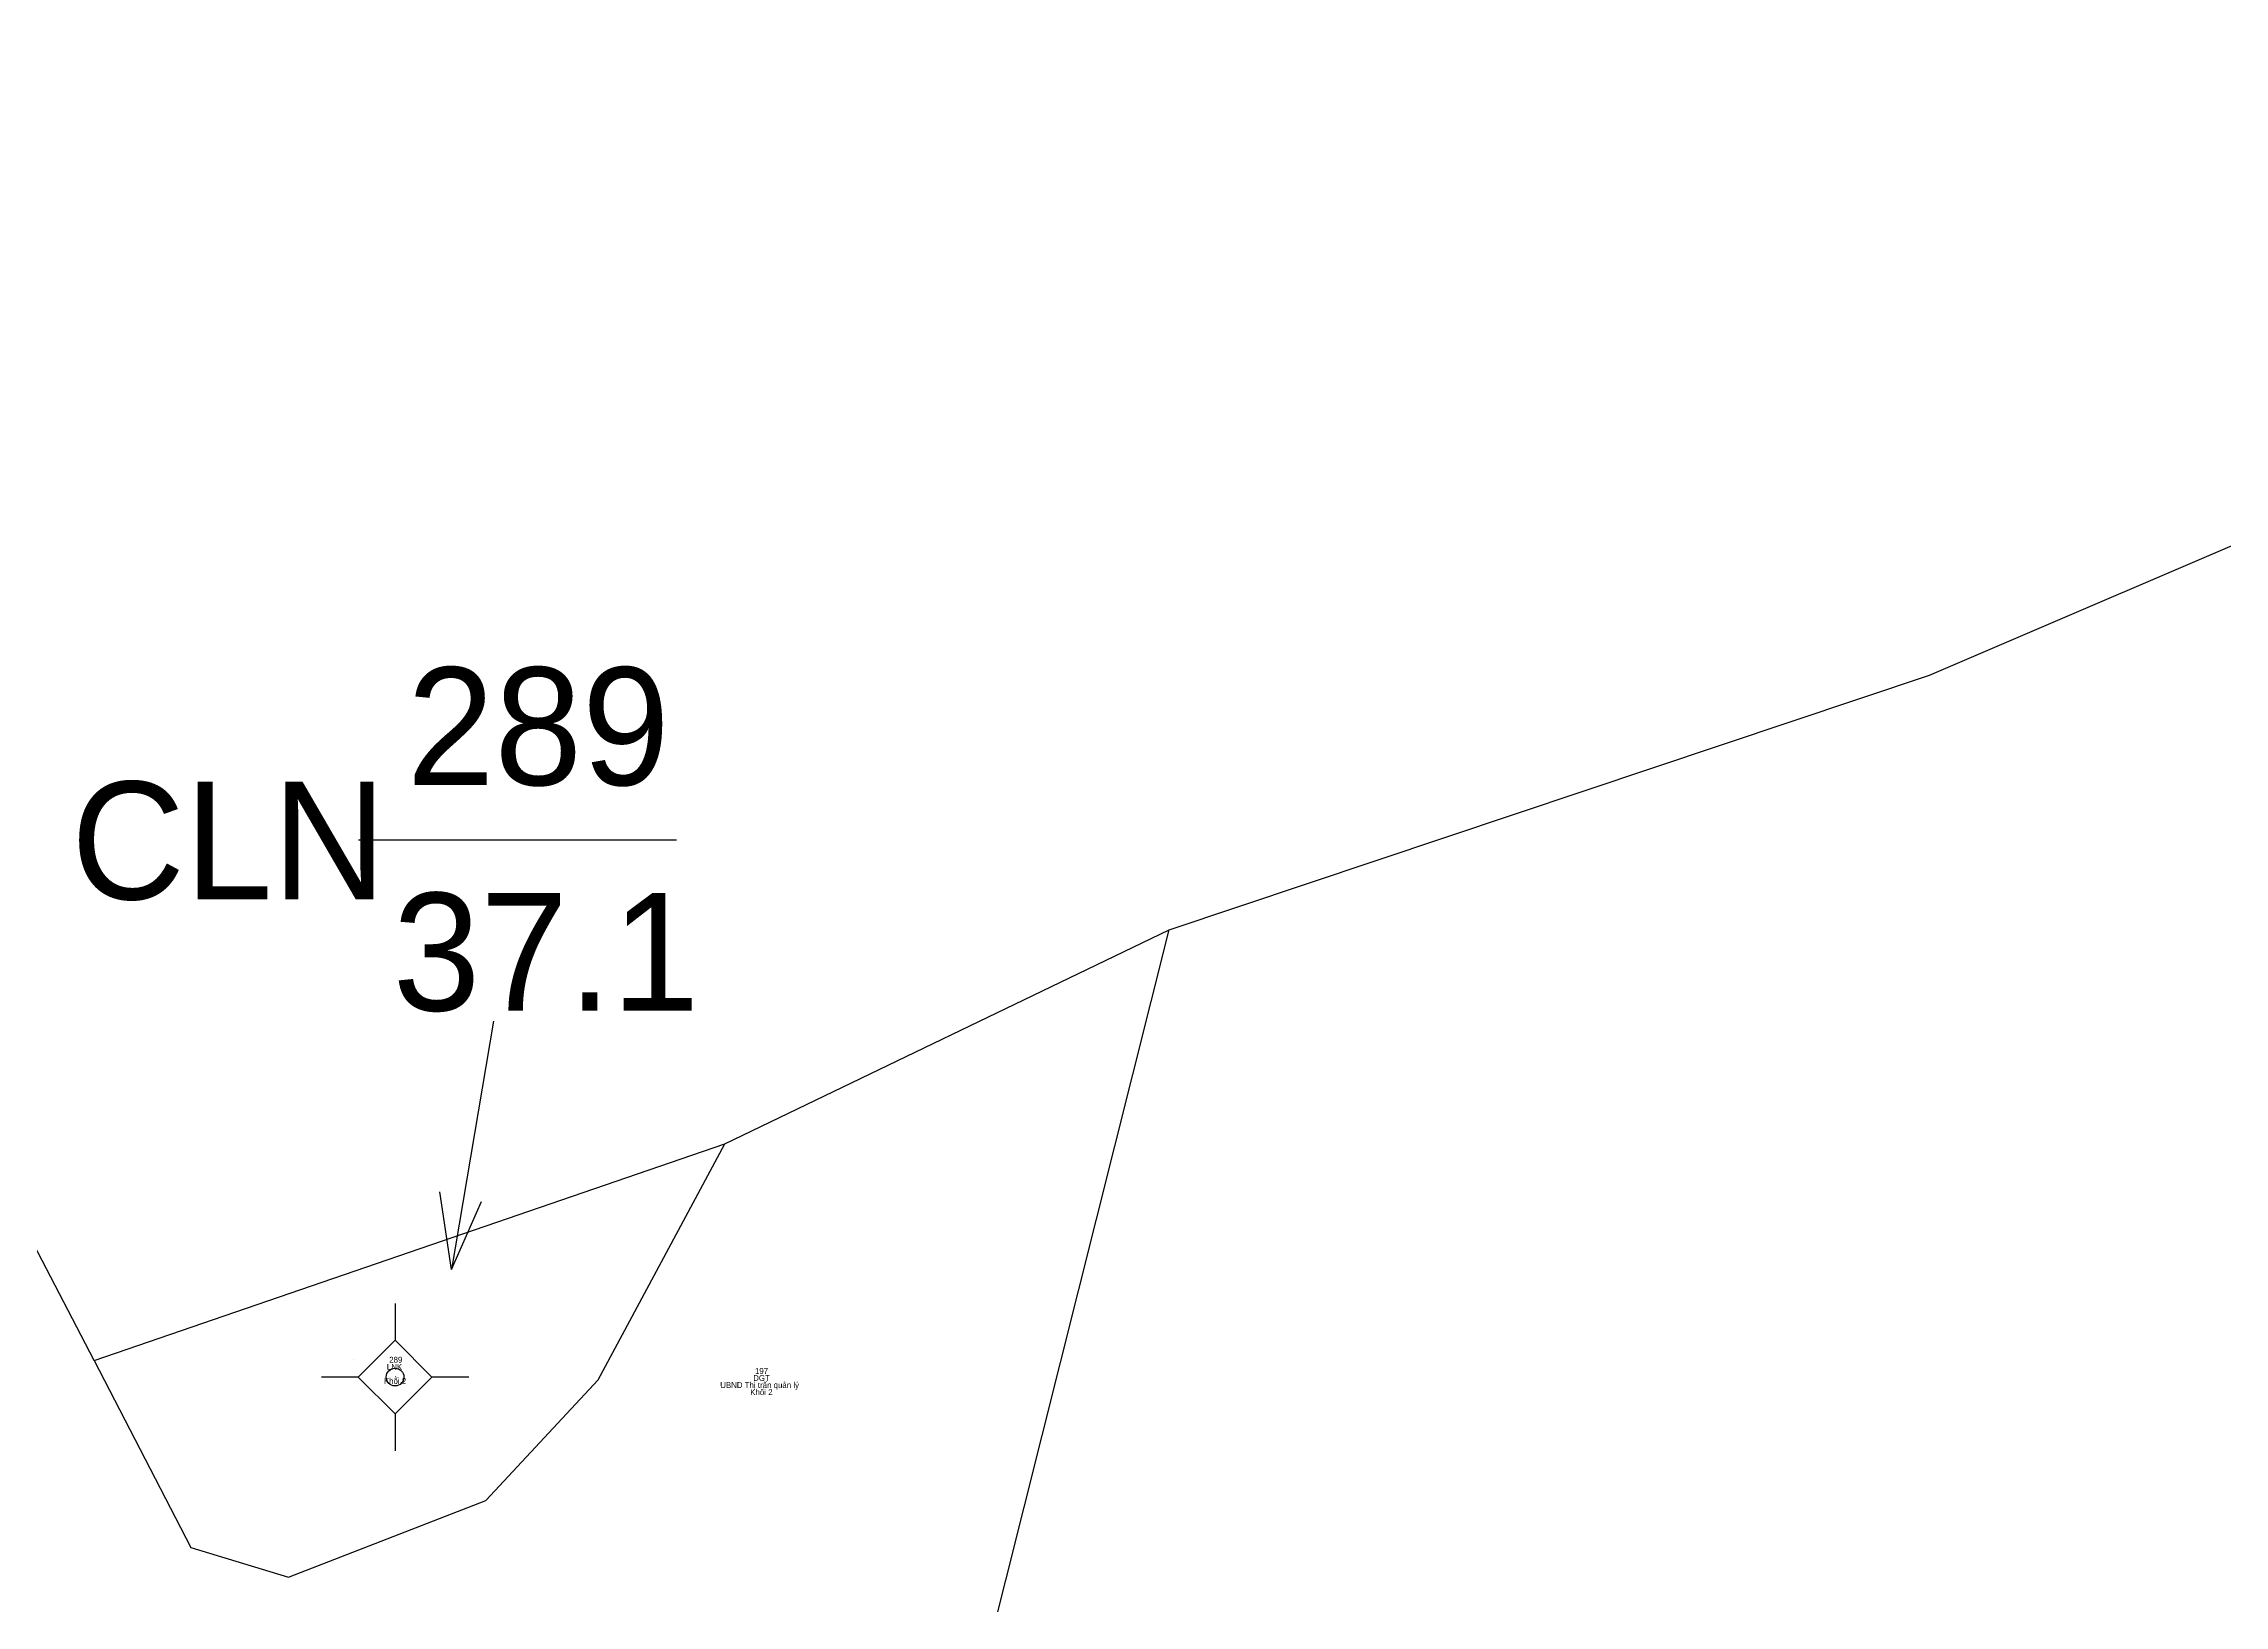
# Model space of a CAD drawing. Extents: x 550890 to 551618, y 1839259 to 1840146.
# Drawn here: x 551300.6 to 551337.63, y 1839510.8 to 1839537.32 of the extents above; entities that cross this region are included whole.
import ezdxf

# ---------------------------------------------------------------- set-up
doc = ezdxf.new("R2010")
doc.units = 0
for name, color, linetype in [('Level 10', 7, 'Continuous'), ('Level 11', 7, 'Continuous'), ('Level 13', 7, 'Continuous'), ('Level 14', 7, 'Continuous'), ('Level 15', 7, 'Continuous'), ('Level 2', 7, 'Continuous'), ('Level 23', 7, 'Continuous'), ('Level 4', 7, 'Continuous')]:
    doc.layers.add(name, color=color, linetype=linetype)

# ---------------------------------------------------------------- blocks, each defined once
blk = doc.blocks.new('A$C43B')
at = {"layer": 'Level 14'}
blk.add_line((3.93, 1.69), (2.68, 1.49), dxfattribs=at)
blk.add_lwpolyline([(0, 0), (3.93, 1.69), (2.93, 0.81)], dxfattribs=at)
blk = doc.blocks.new('A$C522')
at = {"layer": 'Level 14', "rotation": 27.754325478161473}
blk.add_blockref('A$C43B', (0, 0), dxfattribs=at)

msp = doc.modelspace()

# ---------------------------------------------------------------- linework, layer by layer
at = {"layer": 'Level 10'}
msp.add_line((551301.46, 1839514.96), (551312.17, 1839518.64), dxfattribs=at)
msp.add_lwpolyline([(551319.71, 1839522.27), (551332.62, 1839526.6), (551345.79, 1839532.24), (551350.33, 1839536.47)], dxfattribs=at)
at = {"layer": 'Level 11'}
for p, q in [((551306.571, 1839515.926), (551306.571, 1839515.301)), ((551306.571, 1839515.301), (551305.946, 1839514.676)), ((551307.196, 1839514.676), (551306.571, 1839515.301)), ((551305.946, 1839514.676), (551305.321, 1839514.676)), ((551305.946, 1839514.676), (551306.571, 1839514.051)), ((551306.571, 1839514.051), (551307.196, 1839514.676)), ((551307.821, 1839514.676), (551307.196, 1839514.676)), ((551306.571, 1839514.051), (551306.571, 1839513.426))]:
    msp.add_line(p, q, dxfattribs=at)
msp.add_circle((551306.57, 1839514.676), 0.15, dxfattribs=at)
at = {"layer": 'Level 13'}
for p, q in [((551305.95, 1839523.8), (551311.35, 1839523.8)), ((551305.87, 1839514.98), (551305.87, 1839514.98))]:
    msp.add_line(p, q, dxfattribs=at)
at = {"layer": 'Level 23'}
for p in [(551312.17, 1839518.64), (551316.49, 1839509.45)]:
    msp.add_line(p, (551319.71, 1839522.27), dxfattribs=at)
for points in [[(551301.46, 1839514.96), (551294.68, 1839527.99), (551291.85, 1839533.72), (551286.7, 1839563.12), (551284.32, 1839573.62), (551284.94, 1839576.91), (551286.3, 1839578.16), (551291.17, 1839579.74), (551297.48, 1839580.64), (551308.72, 1839582.11), (551315.33, 1839584.58), (551319.18, 1839586.79)], [(551301.46, 1839514.96), (551303.1, 1839511.78), (551304.76, 1839511.28), (551308.11, 1839512.58), (551310.02, 1839514.63), (551312.17, 1839518.64)]]:
    msp.add_lwpolyline(points, dxfattribs=at)

# ---------------------------------------------------------------- block references
at = {"layer": 'Level 13', "rotation": -150.63681152241753}
msp.add_blockref('A$C522', (551308.24, 1839520.72), dxfattribs=at)

# ---------------------------------------------------------------- texts
at = {"layer": 'Level 13'}
msp.add_text('289', height=2, dxfattribs=at).set_placement((551306.77, 1839524.73))
at = {"layer": 'Level 15'}
for s, height, p in [('289', 0.1, (551306.47, 1839514.92)), ('Khối 2', 0.1, (551306.38, 1839514.56)), ('LNK', 0.1, (551306.43, 1839514.8)), ('.', 0.1, (551306.56, 1839514.68)), ('DGT', 0.1, (551312.65, 1839514.61)), ('197', 0.1, (551312.68, 1839514.73)), ('UBND Thị trấn quản lý', 0.10002, (551312.09, 1839514.49)), ('Khối 2', 0.1, (551312.6, 1839514.37))]:
    msp.add_text(s, height=height, dxfattribs=at).set_placement(p)
at = {"layer": 'Level 2'}
msp.add_text('CLN', height=2, dxfattribs=at).set_placement((551301.07, 1839522.79))
at = {"layer": 'Level 4'}
msp.add_text('37.1', height=2, dxfattribs=at).set_placement((551306.53, 1839520.9))

doc.saveas('drawing.dxf')
